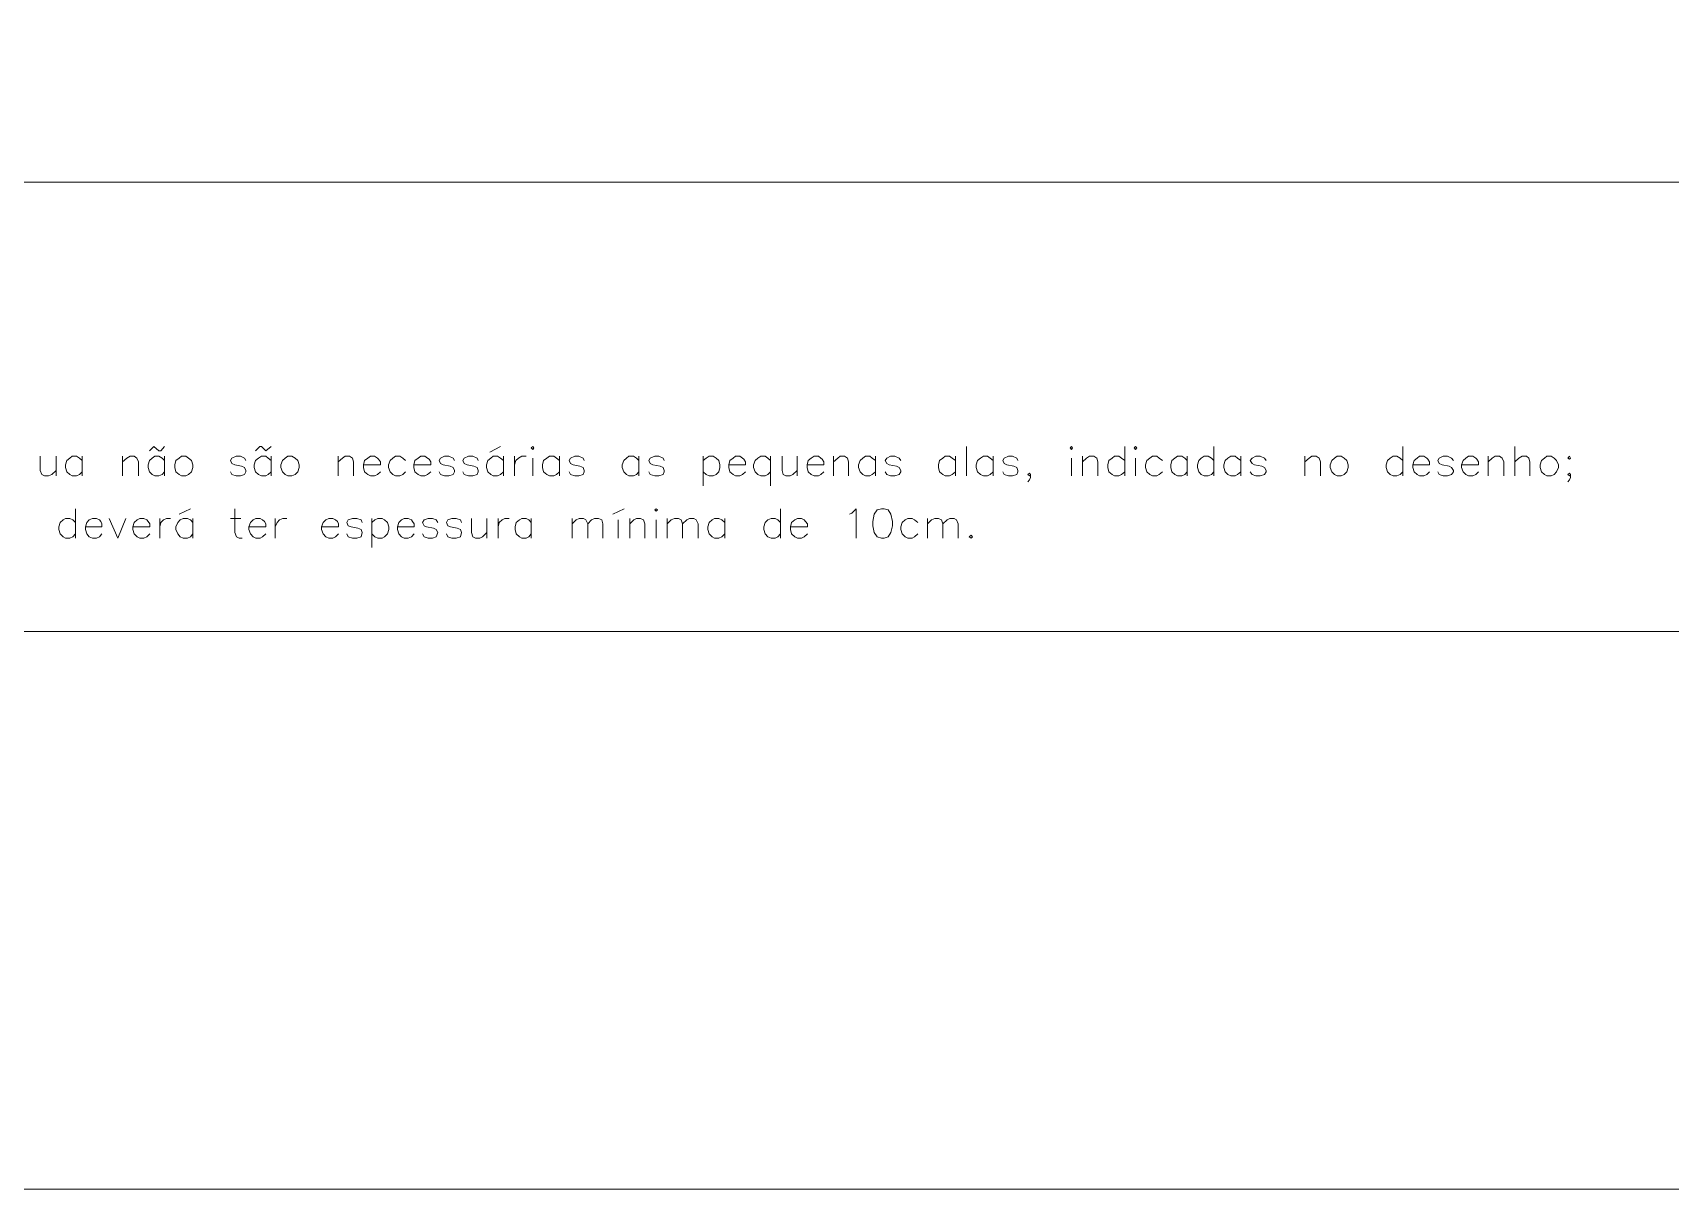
# Model space of a CAD drawing. Header units: feet. Extents: x 203667 to 205527, y 9204857 to 9205156.
# Drawn here: x 204242.96 to 204249.65, y 9205135.49 to 9205140.22 of the extents above; entities that cross this region are included whole.
import ezdxf

# ---------------------------------------------------------------- set-up
doc = ezdxf.new("R2010")
doc.units = ezdxf.units.FT
doc.header["$LTSCALE"] = 0.3
doc.header["$MEASUREMENT"] = 0
doc.layers.add('DRENAGEM a executar', color=242, linetype='Continuous', lineweight=30)

msp = doc.modelspace()

# ---------------------------------------------------------------- linework, layer by layer
at = {"layer": 'DRENAGEM a executar', "color": 7, "lineweight": 20}
msp.add_lwpolyline([(204236.1186, 9205135.4888), (204264.2641, 9205135.4888), (204264.2641, 9205156.1344), (204236.1186, 9205156.1344)], close=True, dxfattribs=at)
for points in [[(204238.8889, 9205154.4118), (204238.8889, 9205137.7706), (204262.0205, 9205137.7706), (204262.0205, 9205154.4118)], [(204252.9874, 9205139.6095), (204238.8889, 9205139.6095)], [(204243.4336, 9205138.5105), (204243.4509, 9205138.5278), (204243.4726, 9205138.5105), (204243.4798, 9205138.5105), (204243.4956, 9205138.5278)], [(204243.8677, 9205138.5105), (204243.8851, 9205138.5278), (204243.8923, 9205138.5278), (204243.9096, 9205138.5105), (204243.9312, 9205138.5278)], [(204244.8254, 9205138.5047), (204244.8701, 9205138.5278)], [(204244.9956, 9205138.522), (204245.0014, 9205138.5148), (204245.0057, 9205138.522), (204245.0014, 9205138.5278), (204244.9956, 9205138.522), (204244.9956, 9205138.522)], [(204246.7754, 9205138.5278), (204246.7754, 9205138.4081)], [(204247.1995, 9205138.522), (204247.2052, 9205138.5148), (204247.2096, 9205138.522), (204247.2052, 9205138.5278), (204247.1995, 9205138.522), (204247.1995, 9205138.522)], [(204247.423, 9205138.5278), (204247.423, 9205138.4081)], [(204247.462, 9205138.522), (204247.4677, 9205138.5148), (204247.4721, 9205138.522), (204247.4677, 9205138.5278), (204247.462, 9205138.522), (204247.462, 9205138.522)], [(204247.7879, 9205138.5278), (204247.7879, 9205138.4081)], [(204248.561, 9205138.5278), (204248.561, 9205138.4081)], [(204249.0182, 9205138.5278), (204249.0182, 9205138.4081)], [(204242.9865, 9205138.4874), (204242.9865, 9205138.4297), (204242.9937, 9205138.4124), (204243.0038, 9205138.4081), (204243.0211, 9205138.4081), (204243.0341, 9205138.4124), (204243.0514, 9205138.4297)], [(204243.0514, 9205138.4874), (204243.0514, 9205138.4081)], [(204243.1581, 9205138.4701), (204243.148, 9205138.4802), (204243.1351, 9205138.4874), (204243.1178, 9205138.4874), (204243.1077, 9205138.4802), (204243.0961, 9205138.4701), (204243.0903, 9205138.4528), (204243.0903, 9205138.4412), (204243.0961, 9205138.4239), (204243.1077, 9205138.4124), (204243.1178, 9205138.4081), (204243.1351, 9205138.4081), (204243.148, 9205138.4124), (204243.1581, 9205138.4239)], [(204243.1581, 9205138.4874), (204243.1581, 9205138.4081)], [(204243.324, 9205138.4874), (204243.324, 9205138.4081)], [(204243.324, 9205138.4643), (204243.3413, 9205138.4802), (204243.3543, 9205138.4874), (204243.3716, 9205138.4874), (204243.3817, 9205138.4802), (204243.3889, 9205138.4643), (204243.3889, 9205138.4081)], [(204243.4956, 9205138.4701), (204243.4855, 9205138.4802), (204243.4726, 9205138.4874), (204243.4553, 9205138.4874), (204243.4452, 9205138.4802), (204243.4336, 9205138.4701), (204243.4278, 9205138.4528), (204243.4278, 9205138.4412), (204243.4336, 9205138.4239), (204243.4452, 9205138.4124), (204243.4553, 9205138.4081), (204243.4726, 9205138.4081), (204243.4855, 9205138.4124), (204243.4956, 9205138.4239)], [(204243.4956, 9205138.4874), (204243.4956, 9205138.4081)], [(204243.5649, 9205138.4874), (204243.5548, 9205138.4802), (204243.5418, 9205138.4701), (204243.5375, 9205138.4528), (204243.5375, 9205138.4412), (204243.5418, 9205138.4239), (204243.5548, 9205138.4124), (204243.5649, 9205138.4081), (204243.5822, 9205138.4081), (204243.5937, 9205138.4124), (204243.6052, 9205138.4239), (204243.611, 9205138.4412), (204243.611, 9205138.4528), (204243.6052, 9205138.4701), (204243.5937, 9205138.4802), (204243.5822, 9205138.4874), (204243.5649, 9205138.4874), (204243.5649, 9205138.4874)], [(204243.8274, 9205138.4701), (204243.823, 9205138.4802), (204243.8057, 9205138.4874), (204243.7884, 9205138.4874), (204243.7711, 9205138.4802), (204243.7653, 9205138.4701), (204243.7711, 9205138.4585), (204243.7827, 9205138.4528), (204243.8101, 9205138.447), (204243.823, 9205138.4412), (204243.8274, 9205138.4297), (204243.8274, 9205138.4239), (204243.823, 9205138.4124), (204243.8057, 9205138.4081), (204243.7884, 9205138.4081), (204243.7711, 9205138.4124), (204243.7653, 9205138.4239)], [(204243.9312, 9205138.4701), (204243.9197, 9205138.4802), (204243.9096, 9205138.4874), (204243.8923, 9205138.4874), (204243.8793, 9205138.4802), (204243.8677, 9205138.4701), (204243.862, 9205138.4528), (204243.862, 9205138.4412), (204243.8677, 9205138.4239), (204243.8793, 9205138.4124), (204243.8923, 9205138.4081), (204243.9096, 9205138.4081), (204243.9197, 9205138.4124), (204243.9312, 9205138.4239)], [(204243.9312, 9205138.4874), (204243.9312, 9205138.4081)], [(204243.999, 9205138.4874), (204243.9889, 9205138.4802), (204243.9774, 9205138.4701), (204243.9716, 9205138.4528), (204243.9716, 9205138.4412), (204243.9774, 9205138.4239), (204243.9889, 9205138.4124), (204243.999, 9205138.4081), (204244.0163, 9205138.4081), (204244.0293, 9205138.4124), (204244.0408, 9205138.4239), (204244.0466, 9205138.4412), (204244.0466, 9205138.4528), (204244.0408, 9205138.4701), (204244.0293, 9205138.4802), (204244.0163, 9205138.4874), (204243.999, 9205138.4874), (204243.999, 9205138.4874)], [(204244.2052, 9205138.4874), (204244.2052, 9205138.4081)], [(204244.2052, 9205138.4643), (204244.2226, 9205138.4802), (204244.2341, 9205138.4874), (204244.2514, 9205138.4874), (204244.2644, 9205138.4802), (204244.2687, 9205138.4643), (204244.2687, 9205138.4081)], [(204244.3091, 9205138.4528), (204244.3783, 9205138.4528), (204244.3783, 9205138.4643), (204244.3711, 9205138.4758), (204244.3668, 9205138.4802), (204244.3538, 9205138.4874), (204244.3379, 9205138.4874), (204244.3264, 9205138.4802), (204244.3134, 9205138.4701), (204244.3091, 9205138.4528), (204244.3091, 9205138.4412), (204244.3134, 9205138.4239), (204244.3264, 9205138.4124), (204244.3379, 9205138.4081), (204244.3538, 9205138.4081), (204244.3668, 9205138.4124), (204244.3783, 9205138.4239)], [(204244.4807, 9205138.4701), (204244.4706, 9205138.4802), (204244.4576, 9205138.4874), (204244.4403, 9205138.4874), (204244.4288, 9205138.4802), (204244.4187, 9205138.4701), (204244.4115, 9205138.4528), (204244.4115, 9205138.4412), (204244.4187, 9205138.4239), (204244.4288, 9205138.4124), (204244.4403, 9205138.4081), (204244.4576, 9205138.4081), (204244.4706, 9205138.4124), (204244.4807, 9205138.4239)], [(204244.5153, 9205138.4528), (204244.5846, 9205138.4528), (204244.5846, 9205138.4643), (204244.5774, 9205138.4758), (204244.5716, 9205138.4802), (204244.5601, 9205138.4874), (204244.5442, 9205138.4874), (204244.5326, 9205138.4802), (204244.5197, 9205138.4701), (204244.5153, 9205138.4528), (204244.5153, 9205138.4412), (204244.5197, 9205138.4239), (204244.5326, 9205138.4124), (204244.5442, 9205138.4081), (204244.5601, 9205138.4081), (204244.5716, 9205138.4124), (204244.5846, 9205138.4239)], [(204244.6812, 9205138.4701), (204244.6754, 9205138.4802), (204244.6581, 9205138.4874), (204244.6408, 9205138.4874), (204244.6235, 9205138.4802), (204244.6192, 9205138.4701), (204244.6235, 9205138.4585), (204244.6351, 9205138.4528), (204244.6639, 9205138.447), (204244.6754, 9205138.4412), (204244.6812, 9205138.4297), (204244.6812, 9205138.4239), (204244.6754, 9205138.4124), (204244.6581, 9205138.4081), (204244.6408, 9205138.4081), (204244.6235, 9205138.4124), (204244.6192, 9205138.4239)], [(204244.7778, 9205138.4701), (204244.7735, 9205138.4802), (204244.7562, 9205138.4874), (204244.7389, 9205138.4874), (204244.7216, 9205138.4802), (204244.7158, 9205138.4701), (204244.7216, 9205138.4585), (204244.7331, 9205138.4528), (204244.7605, 9205138.447), (204244.7735, 9205138.4412), (204244.7778, 9205138.4297), (204244.7778, 9205138.4239), (204244.7735, 9205138.4124), (204244.7562, 9205138.4081), (204244.7389, 9205138.4081), (204244.7216, 9205138.4124), (204244.7158, 9205138.4239)], [(204244.8817, 9205138.4701), (204244.8701, 9205138.4802), (204244.8572, 9205138.4874), (204244.8399, 9205138.4874), (204244.8298, 9205138.4802), (204244.8182, 9205138.4701), (204244.8125, 9205138.4528), (204244.8125, 9205138.4412), (204244.8182, 9205138.4239), (204244.8298, 9205138.4124), (204244.8399, 9205138.4081), (204244.8572, 9205138.4081), (204244.8701, 9205138.4124), (204244.8817, 9205138.4239)], [(204244.8817, 9205138.4874), (204244.8817, 9205138.4081)], [(204244.9264, 9205138.4874), (204244.9264, 9205138.4081)], [(204244.9264, 9205138.4528), (204244.9322, 9205138.4701), (204244.9437, 9205138.4802), (204244.9567, 9205138.4874), (204244.974, 9205138.4874)], [(204245.0014, 9205138.4802), (204245.0014, 9205138.4081)], [(204245.111, 9205138.4701), (204245.098, 9205138.4802), (204245.0879, 9205138.4874), (204245.0706, 9205138.4874), (204245.0591, 9205138.4802), (204245.0461, 9205138.4701), (204245.0418, 9205138.4528), (204245.0418, 9205138.4412), (204245.0461, 9205138.4239), (204245.0591, 9205138.4124), (204245.0706, 9205138.4081), (204245.0879, 9205138.4081), (204245.098, 9205138.4124), (204245.111, 9205138.4239)], [(204245.111, 9205138.4874), (204245.111, 9205138.4081)], [(204245.212, 9205138.4701), (204245.2076, 9205138.4802), (204245.1903, 9205138.4874), (204245.173, 9205138.4874), (204245.1557, 9205138.4802), (204245.15, 9205138.4701), (204245.1557, 9205138.4585), (204245.1673, 9205138.4528), (204245.1947, 9205138.447), (204245.2076, 9205138.4412), (204245.212, 9205138.4297), (204245.212, 9205138.4239), (204245.2076, 9205138.4124), (204245.1903, 9205138.4081), (204245.173, 9205138.4081), (204245.1557, 9205138.4124), (204245.15, 9205138.4239)], [(204245.4355, 9205138.4701), (204245.4254, 9205138.4802), (204245.4139, 9205138.4874), (204245.3951, 9205138.4874), (204245.385, 9205138.4802), (204245.3735, 9205138.4701), (204245.3677, 9205138.4528), (204245.3677, 9205138.4412), (204245.3735, 9205138.4239), (204245.385, 9205138.4124), (204245.3951, 9205138.4081), (204245.4139, 9205138.4081), (204245.4254, 9205138.4124), (204245.4355, 9205138.4239)], [(204245.4355, 9205138.4874), (204245.4355, 9205138.4081)], [(204245.5394, 9205138.4701), (204245.535, 9205138.4802), (204245.5177, 9205138.4874), (204245.5004, 9205138.4874), (204245.4817, 9205138.4802), (204245.4759, 9205138.4701), (204245.4817, 9205138.4585), (204245.4932, 9205138.4528), (204245.5221, 9205138.447), (204245.535, 9205138.4412), (204245.5394, 9205138.4297), (204245.5394, 9205138.4239), (204245.535, 9205138.4124), (204245.5177, 9205138.4081), (204245.5004, 9205138.4081), (204245.4817, 9205138.4124), (204245.4759, 9205138.4239)], [(204245.698, 9205138.4874), (204245.698, 9205138.3662)], [(204245.698, 9205138.4701), (204245.711, 9205138.4802), (204245.7225, 9205138.4874), (204245.7399, 9205138.4874), (204245.7514, 9205138.4802), (204245.7629, 9205138.4701), (204245.7673, 9205138.4528), (204245.7673, 9205138.4412), (204245.7629, 9205138.4239), (204245.7514, 9205138.4124), (204245.7399, 9205138.4081), (204245.7225, 9205138.4081), (204245.711, 9205138.4124), (204245.698, 9205138.4239)], [(204245.8033, 9205138.4528), (204245.8711, 9205138.4528), (204245.8711, 9205138.4643), (204245.8653, 9205138.4758), (204245.8596, 9205138.4802), (204245.848, 9205138.4874), (204245.8307, 9205138.4874), (204245.8206, 9205138.4802), (204245.8076, 9205138.4701), (204245.8033, 9205138.4528), (204245.8033, 9205138.4412), (204245.8076, 9205138.4239), (204245.8206, 9205138.4124), (204245.8307, 9205138.4081), (204245.848, 9205138.4081), (204245.8596, 9205138.4124), (204245.8711, 9205138.4239)], [(204245.9735, 9205138.4701), (204245.9634, 9205138.4802), (204245.9519, 9205138.4874), (204245.9346, 9205138.4874), (204245.9216, 9205138.4802), (204245.9115, 9205138.4701), (204245.9043, 9205138.4528), (204245.9043, 9205138.4412), (204245.9115, 9205138.4239), (204245.9216, 9205138.4124), (204245.9346, 9205138.4081), (204245.9519, 9205138.4081), (204245.9634, 9205138.4124), (204245.9735, 9205138.4239)], [(204245.9735, 9205138.4874), (204245.9735, 9205138.3662)], [(204246.0211, 9205138.4874), (204246.0211, 9205138.4297), (204246.0254, 9205138.4124), (204246.037, 9205138.4081), (204246.0543, 9205138.4081), (204246.0658, 9205138.4124), (204246.0831, 9205138.4297)], [(204246.0831, 9205138.4874), (204246.0831, 9205138.4081)], [(204246.1235, 9205138.4528), (204246.1927, 9205138.4528), (204246.1927, 9205138.4643), (204246.1855, 9205138.4758), (204246.1798, 9205138.4802), (204246.1697, 9205138.4874), (204246.1524, 9205138.4874), (204246.1408, 9205138.4802), (204246.1278, 9205138.4701), (204246.1235, 9205138.4528), (204246.1235, 9205138.4412), (204246.1278, 9205138.4239), (204246.1408, 9205138.4124), (204246.1524, 9205138.4081), (204246.1697, 9205138.4081), (204246.1798, 9205138.4124), (204246.1927, 9205138.4239)], [(204246.2317, 9205138.4874), (204246.2317, 9205138.4081)], [(204246.2317, 9205138.4643), (204246.249, 9205138.4802), (204246.2591, 9205138.4874), (204246.2764, 9205138.4874), (204246.2894, 9205138.4802), (204246.2937, 9205138.4643), (204246.2937, 9205138.4081)], [(204246.4033, 9205138.4701), (204246.3903, 9205138.4802), (204246.3802, 9205138.4874), (204246.3629, 9205138.4874), (204246.3514, 9205138.4802), (204246.3413, 9205138.4701), (204246.3341, 9205138.4528), (204246.3341, 9205138.4412), (204246.3413, 9205138.4239), (204246.3514, 9205138.4124), (204246.3629, 9205138.4081), (204246.3802, 9205138.4081), (204246.3903, 9205138.4124), (204246.4033, 9205138.4239)], [(204246.4033, 9205138.4874), (204246.4033, 9205138.4081)], [(204246.5072, 9205138.4701), (204246.4999, 9205138.4802), (204246.4826, 9205138.4874), (204246.4653, 9205138.4874), (204246.4495, 9205138.4802), (204246.4437, 9205138.4701), (204246.4495, 9205138.4585), (204246.4596, 9205138.4528), (204246.4898, 9205138.447), (204246.4999, 9205138.4412), (204246.5072, 9205138.4297), (204246.5072, 9205138.4239), (204246.4999, 9205138.4124), (204246.4826, 9205138.4081), (204246.4653, 9205138.4081), (204246.4495, 9205138.4124), (204246.4437, 9205138.4239)], [(204246.7307, 9205138.4701), (204246.7177, 9205138.4802), (204246.7062, 9205138.4874), (204246.6889, 9205138.4874), (204246.6788, 9205138.4802), (204246.6658, 9205138.4701), (204246.6615, 9205138.4528), (204246.6615, 9205138.4412), (204246.6658, 9205138.4239), (204246.6788, 9205138.4124), (204246.6889, 9205138.4081), (204246.7062, 9205138.4081), (204246.7177, 9205138.4124), (204246.7307, 9205138.4239)], [(204246.7307, 9205138.4874), (204246.7307, 9205138.4081)], [(204246.885, 9205138.4701), (204246.8721, 9205138.4802), (204246.862, 9205138.4874), (204246.8447, 9205138.4874), (204246.8331, 9205138.4802), (204246.8201, 9205138.4701), (204246.8158, 9205138.4528), (204246.8158, 9205138.4412), (204246.8201, 9205138.4239), (204246.8331, 9205138.4124), (204246.8447, 9205138.4081), (204246.862, 9205138.4081), (204246.8721, 9205138.4124), (204246.885, 9205138.4239)], [(204246.885, 9205138.4874), (204246.885, 9205138.4081)], [(204246.986, 9205138.4701), (204246.9817, 9205138.4802), (204246.9644, 9205138.4874), (204246.9471, 9205138.4874), (204246.9298, 9205138.4802), (204246.924, 9205138.4701), (204246.9298, 9205138.4585), (204246.9413, 9205138.4528), (204246.9687, 9205138.447), (204246.9817, 9205138.4412), (204246.986, 9205138.4297), (204246.986, 9205138.4239), (204246.9817, 9205138.4124), (204246.9644, 9205138.4081), (204246.9471, 9205138.4081), (204246.9298, 9205138.4124), (204246.924, 9205138.4239)], [(204247.2052, 9205138.4802), (204247.2052, 9205138.4081)], [(204247.2499, 9205138.4874), (204247.2499, 9205138.4081)], [(204247.2499, 9205138.4643), (204247.2672, 9205138.4802), (204247.2788, 9205138.4874), (204247.2961, 9205138.4874), (204247.3091, 9205138.4802), (204247.3134, 9205138.4643), (204247.3134, 9205138.4081)], [(204247.423, 9205138.4701), (204247.41, 9205138.4802), (204247.3985, 9205138.4874), (204247.3812, 9205138.4874), (204247.3711, 9205138.4802), (204247.3581, 9205138.4701), (204247.3538, 9205138.4528), (204247.3538, 9205138.4412), (204247.3581, 9205138.4239), (204247.3711, 9205138.4124), (204247.3812, 9205138.4081), (204247.3985, 9205138.4081), (204247.41, 9205138.4124), (204247.423, 9205138.4239)], [(204247.4677, 9205138.4802), (204247.4677, 9205138.4081)], [(204247.5773, 9205138.4701), (204247.5644, 9205138.4802), (204247.5543, 9205138.4874), (204247.537, 9205138.4874), (204247.5254, 9205138.4802), (204247.5139, 9205138.4701), (204247.5081, 9205138.4528), (204247.5081, 9205138.4412), (204247.5139, 9205138.4239), (204247.5254, 9205138.4124), (204247.537, 9205138.4081), (204247.5543, 9205138.4081), (204247.5644, 9205138.4124), (204247.5773, 9205138.4239)], [(204247.6783, 9205138.4701), (204247.6682, 9205138.4802), (204247.6567, 9205138.4874), (204247.6394, 9205138.4874), (204247.6278, 9205138.4802), (204247.6163, 9205138.4701), (204247.612, 9205138.4528), (204247.612, 9205138.4412), (204247.6163, 9205138.4239), (204247.6278, 9205138.4124), (204247.6394, 9205138.4081), (204247.6567, 9205138.4081), (204247.6682, 9205138.4124), (204247.6783, 9205138.4239)], [(204247.6783, 9205138.4874), (204247.6783, 9205138.4081)], [(204247.7879, 9205138.4701), (204247.7778, 9205138.4802), (204247.7648, 9205138.4874), (204247.7475, 9205138.4874), (204247.736, 9205138.4802), (204247.7259, 9205138.4701), (204247.7201, 9205138.4528), (204247.7201, 9205138.4412), (204247.7259, 9205138.4239), (204247.736, 9205138.4124), (204247.7475, 9205138.4081), (204247.7648, 9205138.4081), (204247.7778, 9205138.4124), (204247.7879, 9205138.4239)], [(204247.8975, 9205138.4701), (204247.8846, 9205138.4802), (204247.8745, 9205138.4874), (204247.8572, 9205138.4874), (204247.8442, 9205138.4802), (204247.8341, 9205138.4701), (204247.8283, 9205138.4528), (204247.8283, 9205138.4412), (204247.8341, 9205138.4239), (204247.8442, 9205138.4124), (204247.8572, 9205138.4081), (204247.8745, 9205138.4081), (204247.8846, 9205138.4124), (204247.8975, 9205138.4239)], [(204247.8975, 9205138.4874), (204247.8975, 9205138.4081)], [(204248.0014, 9205138.4701), (204247.9942, 9205138.4802), (204247.9769, 9205138.4874), (204247.9596, 9205138.4874), (204247.9437, 9205138.4802), (204247.9365, 9205138.4701), (204247.9437, 9205138.4585), (204247.9538, 9205138.4528), (204247.9841, 9205138.447), (204247.9942, 9205138.4412), (204248.0014, 9205138.4297), (204248.0014, 9205138.4239), (204247.9942, 9205138.4124), (204247.9769, 9205138.4081), (204247.9596, 9205138.4081), (204247.9437, 9205138.4124), (204247.9365, 9205138.4239)], [(204248.16, 9205138.4874), (204248.16, 9205138.4081)], [(204248.16, 9205138.4643), (204248.1773, 9205138.4802), (204248.1889, 9205138.4874), (204248.2062, 9205138.4874), (204248.2177, 9205138.4802), (204248.2235, 9205138.4643), (204248.2235, 9205138.4081)], [(204248.2913, 9205138.4874), (204248.2812, 9205138.4802), (204248.2696, 9205138.4701), (204248.2639, 9205138.4528), (204248.2639, 9205138.4412), (204248.2696, 9205138.4239), (204248.2812, 9205138.4124), (204248.2913, 9205138.4081), (204248.3086, 9205138.4081), (204248.3201, 9205138.4124), (204248.3317, 9205138.4239), (204248.3374, 9205138.4412), (204248.3374, 9205138.4528), (204248.3317, 9205138.4701), (204248.3201, 9205138.4802), (204248.3086, 9205138.4874), (204248.2913, 9205138.4874), (204248.2913, 9205138.4874)], [(204248.561, 9205138.4701), (204248.5495, 9205138.4802), (204248.5365, 9205138.4874), (204248.5206, 9205138.4874), (204248.5091, 9205138.4802), (204248.4975, 9205138.4701), (204248.4918, 9205138.4528), (204248.4918, 9205138.4412), (204248.4975, 9205138.4239), (204248.5091, 9205138.4124), (204248.5206, 9205138.4081), (204248.5365, 9205138.4081), (204248.5495, 9205138.4124), (204248.561, 9205138.4239)], [(204248.6014, 9205138.4528), (204248.6692, 9205138.4528), (204248.6692, 9205138.4643), (204248.6634, 9205138.4758), (204248.6591, 9205138.4802), (204248.6461, 9205138.4874), (204248.6288, 9205138.4874), (204248.6187, 9205138.4802), (204248.6071, 9205138.4701), (204248.6014, 9205138.4528), (204248.6014, 9205138.4412), (204248.6071, 9205138.4239), (204248.6187, 9205138.4124), (204248.6288, 9205138.4081), (204248.6461, 9205138.4081), (204248.6591, 9205138.4124), (204248.6692, 9205138.4239)], [(204248.7672, 9205138.4701), (204248.76, 9205138.4802), (204248.7427, 9205138.4874), (204248.7254, 9205138.4874), (204248.7095, 9205138.4802), (204248.7038, 9205138.4701), (204248.7095, 9205138.4585), (204248.7211, 9205138.4528), (204248.7499, 9205138.447), (204248.76, 9205138.4412), (204248.7672, 9205138.4297), (204248.7672, 9205138.4239), (204248.76, 9205138.4124), (204248.7427, 9205138.4081), (204248.7254, 9205138.4081), (204248.7095, 9205138.4124), (204248.7038, 9205138.4239)], [(204248.8004, 9205138.4528), (204248.8696, 9205138.4528), (204248.8696, 9205138.4643), (204248.8639, 9205138.4758), (204248.8595, 9205138.4802), (204248.8466, 9205138.4874), (204248.8293, 9205138.4874), (204248.8177, 9205138.4802), (204248.8076, 9205138.4701), (204248.8004, 9205138.4528), (204248.8004, 9205138.4412), (204248.8076, 9205138.4239), (204248.8177, 9205138.4124), (204248.8293, 9205138.4081), (204248.8466, 9205138.4081), (204248.8595, 9205138.4124), (204248.8696, 9205138.4239)], [(204248.91, 9205138.4874), (204248.91, 9205138.4081)], [(204248.91, 9205138.4643), (204248.9259, 9205138.4802), (204248.9389, 9205138.4874), (204248.9562, 9205138.4874), (204248.9663, 9205138.4802), (204248.9735, 9205138.4643), (204248.9735, 9205138.4081)], [(204249.0182, 9205138.4643), (204249.0355, 9205138.4802), (204249.0485, 9205138.4874), (204249.0658, 9205138.4874), (204249.0759, 9205138.4802), (204249.0802, 9205138.4643), (204249.0802, 9205138.4081)], [(204249.1495, 9205138.4874), (204249.1394, 9205138.4802), (204249.1278, 9205138.4701), (204249.122, 9205138.4528), (204249.122, 9205138.4412), (204249.1278, 9205138.4239), (204249.1394, 9205138.4124), (204249.1495, 9205138.4081), (204249.1668, 9205138.4081), (204249.1797, 9205138.4124), (204249.1898, 9205138.4239), (204249.197, 9205138.4412), (204249.197, 9205138.4528), (204249.1898, 9205138.4701), (204249.1797, 9205138.4802), (204249.1668, 9205138.4874), (204249.1495, 9205138.4874), (204249.1495, 9205138.4874)], [(204249.2418, 9205138.4874), (204249.236, 9205138.4802), (204249.2418, 9205138.4758), (204249.2461, 9205138.4802), (204249.2418, 9205138.4874), (204249.2418, 9205138.4874)], [(204247.0379, 9205138.4124), (204247.0336, 9205138.4081), (204247.0264, 9205138.4124), (204247.0336, 9205138.4182), (204247.0379, 9205138.4124), (204247.0379, 9205138.4008), (204247.0336, 9205138.3908), (204247.0264, 9205138.3835)], [(204249.2461, 9205138.4124), (204249.2418, 9205138.4081), (204249.236, 9205138.4124), (204249.2418, 9205138.4182), (204249.2461, 9205138.4124), (204249.2461, 9205138.4008), (204249.2418, 9205138.3908), (204249.236, 9205138.3835)], [(204243.1307, 9205138.2725), (204243.1307, 9205138.1528)], [(204243.5548, 9205138.2509), (204243.6009, 9205138.2725)], [(204243.7827, 9205138.2725), (204243.7827, 9205138.1759), (204243.7899, 9205138.1585), (204243.8, 9205138.1528), (204243.8129, 9205138.1528)], [(204245.3288, 9205138.2509), (204245.375, 9205138.2725)], [(204245.5004, 9205138.2682), (204245.5062, 9205138.2624), (204245.512, 9205138.2682), (204245.5062, 9205138.2725), (204245.5004, 9205138.2682), (204245.5004, 9205138.2682)], [(204246.0153, 9205138.2725), (204246.0153, 9205138.1528)], [(204246.2966, 9205138.2509), (204246.3067, 9205138.2552), (204246.324, 9205138.2725), (204246.324, 9205138.1528)], [(204246.4278, 9205138.2725), (204246.4105, 9205138.2682), (204246.3975, 9205138.2509), (204246.3932, 9205138.2206), (204246.3932, 9205138.2033), (204246.3975, 9205138.1759), (204246.4105, 9205138.1585), (204246.4278, 9205138.1528), (204246.4394, 9205138.1528), (204246.4552, 9205138.1585), (204246.4668, 9205138.1759), (204246.4725, 9205138.2033), (204246.4725, 9205138.2206), (204246.4668, 9205138.2509), (204246.4552, 9205138.2682), (204246.4394, 9205138.2725), (204246.4278, 9205138.2725), (204246.4278, 9205138.2725)], [(204243.1307, 9205138.2162), (204243.1206, 9205138.2278), (204243.1077, 9205138.2335), (204243.0903, 9205138.2335), (204243.0803, 9205138.2278), (204243.0687, 9205138.2162), (204243.0629, 9205138.1989), (204243.0629, 9205138.1874), (204243.0687, 9205138.1701), (204243.0803, 9205138.1585), (204243.0903, 9205138.1528), (204243.1077, 9205138.1528), (204243.1206, 9205138.1585), (204243.1307, 9205138.1701)], [(204243.1726, 9205138.1989), (204243.2389, 9205138.1989), (204243.2389, 9205138.2105), (204243.2346, 9205138.2206), (204243.2288, 9205138.2278), (204243.2173, 9205138.2335), (204243.2, 9205138.2335), (204243.187, 9205138.2278), (204243.1769, 9205138.2162), (204243.1726, 9205138.1989), (204243.1726, 9205138.1874), (204243.1769, 9205138.1701), (204243.187, 9205138.1585), (204243.2, 9205138.1528), (204243.2173, 9205138.1528), (204243.2288, 9205138.1585), (204243.2389, 9205138.1701)], [(204243.2692, 9205138.2335), (204243.3038, 9205138.1528), (204243.337, 9205138.2335)], [(204243.3658, 9205138.1989), (204243.4351, 9205138.1989), (204243.4351, 9205138.2105), (204243.4278, 9205138.2206), (204243.4235, 9205138.2278), (204243.4105, 9205138.2335), (204243.3947, 9205138.2335), (204243.3831, 9205138.2278), (204243.3716, 9205138.2162), (204243.3658, 9205138.1989), (204243.3658, 9205138.1874), (204243.3716, 9205138.1701), (204243.3831, 9205138.1585), (204243.3947, 9205138.1528), (204243.4105, 9205138.1528), (204243.4235, 9205138.1585), (204243.4351, 9205138.1701)], [(204243.4754, 9205138.2335), (204243.4754, 9205138.1528)], [(204243.4754, 9205138.1989), (204243.4798, 9205138.2162), (204243.4913, 9205138.2278), (204243.5028, 9205138.2335), (204243.5202, 9205138.2335)], [(204243.611, 9205138.2162), (204243.6009, 9205138.2278), (204243.5894, 9205138.2335), (204243.5721, 9205138.2335), (204243.5591, 9205138.2278), (204243.549, 9205138.2162), (204243.5418, 9205138.1989), (204243.5418, 9205138.1874), (204243.549, 9205138.1701), (204243.5591, 9205138.1585), (204243.5721, 9205138.1528), (204243.5894, 9205138.1528), (204243.6009, 9205138.1585), (204243.611, 9205138.1701)], [(204243.611, 9205138.2335), (204243.611, 9205138.1528)], [(204243.7653, 9205138.2335), (204243.8072, 9205138.2335)], [(204243.8403, 9205138.1989), (204243.9096, 9205138.1989), (204243.9096, 9205138.2105), (204243.9038, 9205138.2206), (204243.8966, 9205138.2278), (204243.8865, 9205138.2335), (204243.8692, 9205138.2335), (204243.8577, 9205138.2278), (204243.8476, 9205138.2162), (204243.8403, 9205138.1989), (204243.8403, 9205138.1874), (204243.8476, 9205138.1701), (204243.8577, 9205138.1585), (204243.8692, 9205138.1528), (204243.8865, 9205138.1528), (204243.8966, 9205138.1585), (204243.9096, 9205138.1701)], [(204243.9485, 9205138.2335), (204243.9485, 9205138.1528)], [(204243.9485, 9205138.1989), (204243.9557, 9205138.2162), (204243.9658, 9205138.2278), (204243.9788, 9205138.2335), (204243.9961, 9205138.2335)], [(204244.1375, 9205138.1989), (204244.2067, 9205138.1989), (204244.2067, 9205138.2105), (204244.2024, 9205138.2206), (204244.1952, 9205138.2278), (204244.1836, 9205138.2335), (204244.1677, 9205138.2335), (204244.1548, 9205138.2278), (204244.1447, 9205138.2162), (204244.1375, 9205138.1989), (204244.1375, 9205138.1874), (204244.1447, 9205138.1701), (204244.1548, 9205138.1585), (204244.1677, 9205138.1528), (204244.1836, 9205138.1528), (204244.1952, 9205138.1585), (204244.2067, 9205138.1701)], [(204244.3033, 9205138.2162), (204244.299, 9205138.2278), (204244.2817, 9205138.2335), (204244.2644, 9205138.2335), (204244.2471, 9205138.2278), (204244.2413, 9205138.2162), (204244.2471, 9205138.2033), (204244.2586, 9205138.1989), (204244.286, 9205138.1932), (204244.299, 9205138.1874), (204244.3033, 9205138.1759), (204244.299, 9205138.1585), (204244.2817, 9205138.1528), (204244.2644, 9205138.1528), (204244.2471, 9205138.1585), (204244.2413, 9205138.1701)], [(204244.3437, 9205138.2335), (204244.3437, 9205138.1138)], [(204244.3437, 9205138.2162), (204244.3552, 9205138.2278), (204244.3682, 9205138.2335), (204244.3855, 9205138.2335), (204244.3956, 9205138.2278), (204244.4072, 9205138.2162), (204244.4129, 9205138.1989), (204244.4129, 9205138.1874), (204244.4072, 9205138.1701), (204244.3956, 9205138.1585), (204244.3855, 9205138.1528), (204244.3682, 9205138.1528), (204244.3552, 9205138.1585), (204244.3437, 9205138.1701)], [(204244.4476, 9205138.1989), (204244.5168, 9205138.1989), (204244.5168, 9205138.2105), (204244.5096, 9205138.2206), (204244.5052, 9205138.2278), (204244.4923, 9205138.2335), (204244.475, 9205138.2335), (204244.4649, 9205138.2278), (204244.4533, 9205138.2162), (204244.4476, 9205138.1989), (204244.4476, 9205138.1874), (204244.4533, 9205138.1701), (204244.4649, 9205138.1585), (204244.475, 9205138.1528), (204244.4923, 9205138.1528), (204244.5052, 9205138.1585), (204244.5168, 9205138.1701)], [(204244.6134, 9205138.2162), (204244.6062, 9205138.2278), (204244.5918, 9205138.2335), (204244.573, 9205138.2335), (204244.5572, 9205138.2278), (204244.55, 9205138.2162), (204244.5572, 9205138.2033), (204244.5673, 9205138.1989), (204244.5961, 9205138.1932), (204244.6062, 9205138.1874), (204244.6134, 9205138.1759), (204244.6062, 9205138.1585), (204244.5918, 9205138.1528), (204244.573, 9205138.1528), (204244.5572, 9205138.1585), (204244.55, 9205138.1701)], [(204244.7101, 9205138.2162), (204244.7057, 9205138.2278), (204244.6884, 9205138.2335), (204244.6711, 9205138.2335), (204244.6538, 9205138.2278), (204244.648, 9205138.2162), (204244.6538, 9205138.2033), (204244.6653, 9205138.1989), (204244.6927, 9205138.1932), (204244.7057, 9205138.1874), (204244.7101, 9205138.1759), (204244.7057, 9205138.1585), (204244.6884, 9205138.1528), (204244.6711, 9205138.1528), (204244.6538, 9205138.1585), (204244.648, 9205138.1701)], [(204244.7504, 9205138.2335), (204244.7504, 9205138.1759), (204244.7562, 9205138.1585), (204244.7677, 9205138.1528), (204244.7851, 9205138.1528), (204244.7966, 9205138.1585), (204244.8139, 9205138.1759)], [(204244.8139, 9205138.2335), (204244.8139, 9205138.1528)], [(204244.8601, 9205138.2335), (204244.8601, 9205138.1528)], [(204244.8601, 9205138.1989), (204244.8644, 9205138.2162), (204244.8759, 9205138.2278), (204244.8875, 9205138.2335), (204244.9048, 9205138.2335)], [(204244.9956, 9205138.2162), (204244.9855, 9205138.2278), (204244.974, 9205138.2335), (204244.9567, 9205138.2335), (204244.9466, 9205138.2278), (204244.9336, 9205138.2162), (204244.9293, 9205138.1989), (204244.9293, 9205138.1874), (204244.9336, 9205138.1701), (204244.9466, 9205138.1585), (204244.9567, 9205138.1528), (204244.974, 9205138.1528), (204244.9855, 9205138.1585), (204244.9956, 9205138.1701)], [(204244.9956, 9205138.2335), (204244.9956, 9205138.1528)], [(204245.1629, 9205138.2335), (204245.1629, 9205138.1528)], [(204245.1629, 9205138.2105), (204245.1788, 9205138.2278), (204245.1918, 9205138.2335), (204245.2091, 9205138.2335), (204245.2192, 9205138.2278), (204245.2264, 9205138.2105), (204245.2264, 9205138.1528)], [(204245.2264, 9205138.2105), (204245.2423, 9205138.2278), (204245.2538, 9205138.2335), (204245.2711, 9205138.2335), (204245.2841, 9205138.2278), (204245.2884, 9205138.2105), (204245.2884, 9205138.1528)], [(204245.3504, 9205138.2278), (204245.3504, 9205138.1528)], [(204245.398, 9205138.2335), (204245.398, 9205138.1528)], [(204245.398, 9205138.2105), (204245.4153, 9205138.2278), (204245.4254, 9205138.2335), (204245.4427, 9205138.2335), (204245.4543, 9205138.2278), (204245.46, 9205138.2105), (204245.46, 9205138.1528)], [(204245.5062, 9205138.2278), (204245.5062, 9205138.1528)], [(204245.5509, 9205138.2335), (204245.5509, 9205138.1528)], [(204245.5509, 9205138.2105), (204245.5682, 9205138.2278), (204245.5812, 9205138.2335), (204245.5971, 9205138.2335), (204245.6086, 9205138.2278), (204245.6144, 9205138.2105), (204245.6144, 9205138.1528)], [(204245.6144, 9205138.2105), (204245.6317, 9205138.2278), (204245.6432, 9205138.2335), (204245.6605, 9205138.2335), (204245.6706, 9205138.2278), (204245.6778, 9205138.2105), (204245.6778, 9205138.1528)], [(204245.7874, 9205138.2162), (204245.7745, 9205138.2278), (204245.7629, 9205138.2335), (204245.7456, 9205138.2335), (204245.7355, 9205138.2278), (204245.7225, 9205138.2162), (204245.7182, 9205138.1989), (204245.7182, 9205138.1874), (204245.7225, 9205138.1701), (204245.7355, 9205138.1585), (204245.7456, 9205138.1528), (204245.7629, 9205138.1528), (204245.7745, 9205138.1585), (204245.7874, 9205138.1701)], [(204245.7874, 9205138.2335), (204245.7874, 9205138.1528)], [(204246.0153, 9205138.2162), (204246.0038, 9205138.2278), (204245.9937, 9205138.2335), (204245.9764, 9205138.2335), (204245.9634, 9205138.2278), (204245.9519, 9205138.2162), (204245.9461, 9205138.1989), (204245.9461, 9205138.1874), (204245.9519, 9205138.1701), (204245.9634, 9205138.1585), (204245.9764, 9205138.1528), (204245.9937, 9205138.1528), (204246.0038, 9205138.1585), (204246.0153, 9205138.1701)], [(204246.0557, 9205138.1989), (204246.1249, 9205138.1989), (204246.1249, 9205138.2105), (204246.1177, 9205138.2206), (204246.112, 9205138.2278), (204246.1004, 9205138.2335), (204246.0846, 9205138.2335), (204246.073, 9205138.2278), (204246.06, 9205138.2162), (204246.0557, 9205138.1989), (204246.0557, 9205138.1874), (204246.06, 9205138.1701), (204246.073, 9205138.1585), (204246.0846, 9205138.1528), (204246.1004, 9205138.1528), (204246.112, 9205138.1585), (204246.1249, 9205138.1701)], [(204246.5764, 9205138.2162), (204246.5634, 9205138.2278), (204246.5533, 9205138.2335), (204246.536, 9205138.2335), (204246.5245, 9205138.2278), (204246.5129, 9205138.2162), (204246.5072, 9205138.1989), (204246.5072, 9205138.1874), (204246.5129, 9205138.1701), (204246.5245, 9205138.1585), (204246.536, 9205138.1528), (204246.5533, 9205138.1528), (204246.5634, 9205138.1585), (204246.5764, 9205138.1701)], [(204246.6168, 9205138.2335), (204246.6168, 9205138.1528)], [(204246.6168, 9205138.2105), (204246.6326, 9205138.2278), (204246.6456, 9205138.2335), (204246.6615, 9205138.2335), (204246.673, 9205138.2278), (204246.6788, 9205138.2105), (204246.6788, 9205138.1528)], [(204246.6788, 9205138.2105), (204246.6961, 9205138.2278), (204246.7076, 9205138.2335), (204246.7249, 9205138.2335), (204246.735, 9205138.2278), (204246.7423, 9205138.2105), (204246.7423, 9205138.1528)], [(204246.7942, 9205138.1643), (204246.787, 9205138.1585), (204246.7942, 9205138.1528), (204246.7999, 9205138.1585), (204246.7942, 9205138.1643), (204246.7942, 9205138.1643)]]:
    msp.add_lwpolyline(points, dxfattribs=at)

doc.saveas('drawing.dxf')
